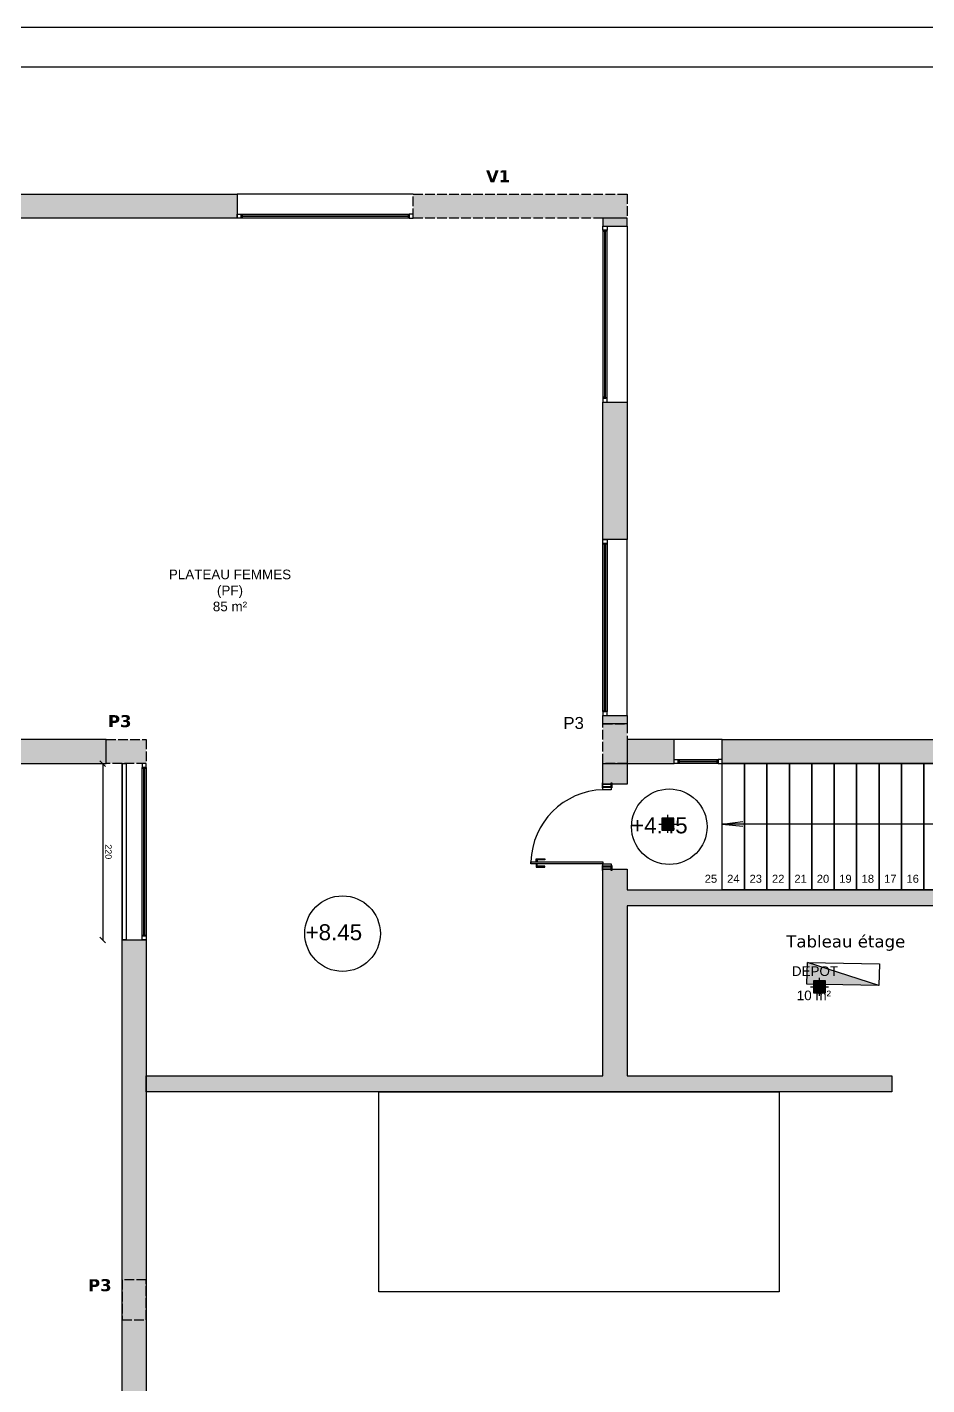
# Model space of a CAD drawing. Header units: millimetres. Extents: x 61345 to 69644, y 9491 to 29385.
# Drawn here: x 64189 to 65313, y 22596 to 24292 of the extents above; entities that cross this region are included whole.
import ezdxf
from ezdxf.enums import TextEntityAlignment as Align

# ---------------------------------------------------------------- set-up
doc = ezdxf.new("R2010")
doc.units = ezdxf.units.MM
doc.linetypes.add('ACAD_ISO02W100', pattern=[15, 12, -3])
doc.layers.add('ATT ELECTRIQUES', color=3, linetype='Continuous')
doc.layers.add('Plan Archi', color=8, linetype='Continuous')
doc.styles.add('ARIAL', font='arial.ttf')
doc.styles.add('CARTOUCHE', font='verdana.ttf')
doc.styles.get("Standard").update_dxf_attribs({"font": 'arial.ttf'})
doc.dimstyles.new('Copie1.50', dxfattribs={"dimtxt": 8, "dimasz": 7, "dimexe": 0.18, "dimexo": 0.0625, "dimgap": 3, "dimtad": 3, "dimdec": 0, "dimzin": 0, "dimdsep": 46, "dimtxsty": 'Standard', "dimblk1": 'OBLIQUE', "dimblk2": 'OBLIQUE', "dimsah": 1, "dimcen": 0.09, "dimse1": 1, "dimse2": 1, "dimclrt": 256, "dimadec": 0, "dimazin": 0, "dimtfac": 1, "dimtdec": 0, "dimtofl": 0, "dimtmove": 0, "dimatfit": 3, "dimfxl": 1, "dimtolj": 1, "dimtzin": 0, "dimarcsym": 0})

# ---------------------------------------------------------------- blocks, each defined once
blk = doc.blocks.new('_OBLIQUE')
at = {"color": 0, "linetype": 'ByBlock'}
blk.add_line((-0.5, -0.5), (0.5, 0.5), dxfattribs=at)
blk = doc.blocks.new('*D147')
at = {"layer": 'Defpoints', "color": 0, "transparency": 16777216}
for p in [(64307.9, 23372.3), (64283.7, 23151.9), (64307.9, 23151.9)]:
    blk.add_point(p, dxfattribs=at)
at = {"layer": 'Plan Archi', "color": 0, "lineweight": -2, "transparency": 16777216}
blk.add_line((64283.7, 23372.3), (64283.7, 23151.9), dxfattribs=at)
at = {"layer": 'Plan Archi', "color": 0, "lineweight": -2, "transparency": 16777216, "xscale": 7, "yscale": 7, "zscale": 7}
for p, rotation in [((64283.7, 23372.3), 90), ((64283.7, 23151.9), 270)]:
    blk.add_blockref('_OBLIQUE', p, dxfattribs=dict(at, rotation=rotation))
at = {"layer": 'Plan Archi', "transparency": 16777216, "insert": (64290.8, 23262.1), "char_height": 8, "attachment_point": 5, "rotation": 270}
blk.add_mtext('\\A1;220', dxfattribs=at)
blk = doc.blocks.new('tableau electrique')
at = {"lineweight": -2}
blk.add_hatch(color=0, dxfattribs=at).paths.add_polyline_path([(1445.12, 476.143), (1445.12, 476.323), (1444.52, 476.143)])
at = {"color": 0, "lineweight": -2}
blk.add_line((1444.52, 476.143), (1445.12, 476.323), dxfattribs=at)
blk.add_lwpolyline([(1444.52, 476.143), (1445.12, 476.143), (1445.12, 476.323), (1444.52, 476.323)], close=True, dxfattribs=at)

msp = doc.modelspace()

# ---------------------------------------------------------------- hatches: boundary and pattern name
at = {"layer": 'Plan Archi'}
h = msp.add_hatch(color=256, dxfattribs=at)
h.dxf.hatch_style = 1
h.paths.add_polyline_path([(64451.5, 24053.6), (63976.8, 24053.6), (63976.8, 24083.6), (64451.5, 24083.6)])
at = {"layer": 'Plan Archi', "linetype": 'ACAD_ISO02W100'}
h = msp.add_hatch(color=256, dxfattribs=at)
h.dxf.hatch_style = 1
h.paths.add_polyline_path([(64671.5, 24083.6), (64938.5, 24083.6), (64938.5, 24053.6), (64671.5, 24053.6)])
at = {"layer": 'Plan Archi'}
h = msp.add_hatch(color=256, dxfattribs=at)
h.dxf.hatch_style = 1
h.paths.add_polyline_path([(64908.5, 24043.6), (64938.5, 24043.6), (64938.5, 24053.6), (64908.5, 24053.6)])
h = msp.add_hatch(color=256, dxfattribs=at)
h.dxf.hatch_style = 1
h.paths.add_polyline_path([(64908.5, 23823.6), (64938.5, 23823.6), (64938.5, 23652.3), (64908.5, 23652.3)])
h = msp.add_hatch(color=256, dxfattribs=at)
h.dxf.hatch_style = 1
h.paths.add_polyline_path([(64908.5, 23432.3), (64938.5, 23432.3), (64938.5, 23422.1), (64908.5, 23422.1)])
at = {"layer": 'Plan Archi', "linetype": 'ACAD_ISO02W100'}
h = msp.add_hatch(color=256, dxfattribs=at)
h.dxf.hatch_style = 1
h.paths.add_polyline_path([(64908.5, 23422.1), (64938.5, 23422.1), (64938.5, 23372.3), (64908.5, 23372.3)])
for points in [[(64908.5, 23422.1), (64938.5, 23422.1), (64938.5, 23372.3), (64908.5, 23372.3)], [(64287.9, 23402.3), (64337.8, 23402.3), (64337.8, 23372.5), (64287.9, 23372.5)], [(64307.9, 22677.4), (64337.9, 22677.4), (64337.9, 22727.4), (64307.9, 22727.4)]]:
    msp.add_hatch(color=256, dxfattribs=at).paths.add_polyline_path(points)
at = {"layer": 'Plan Archi'}
h = msp.add_hatch(color=256, dxfattribs=at)
h.dxf.hatch_style = 1
h.paths.add_polyline_path([(64287.9, 23402.4), (63976.8, 23402.3), (63976.8, 23372.3), (64287.9, 23372.4)])
h = msp.add_hatch(color=256, dxfattribs=at)
h.dxf.hatch_style = 1
h.paths.add_polyline_path([(64997.3, 23372.3), (64997.3, 23402.3), (64938.5, 23402.3), (64938.5, 23372.3)])
h = msp.add_hatch(color=256, dxfattribs=at)
h.dxf.hatch_style = 1
h.paths.add_polyline_path([(65057.3, 23402.3), (65419.2, 23402.3), (65419.2, 23372.3), (65057.3, 23372.3)])
h = msp.add_hatch(color=256, dxfattribs=at)
h.dxf.hatch_style = 1
h.paths.add_polyline_path([(64908.5, 23372.3), (64938.5, 23372.3), (64938.5, 23346.4), (64908.5, 23346.4)])
at = {"layer": 'Plan Archi', "true_color": 0xffffff}
h = msp.add_hatch(color=7, dxfattribs=at)
h.dxf.hatch_style = 1
h.paths.add_polyline_path([(64982.1, 23289.3), (64997.1, 23289.3), (64997.1, 23304.3), (64982.1, 23304.3)])
at = {"layer": 'Plan Archi'}
h = msp.add_hatch(color=256, dxfattribs=at)
h.dxf.hatch_style = 1
edge = h.paths.add_edge_path()
edge.add_arc((64989.6, 23296.8), 2.73, 0, 360, ccw=False)
h = msp.add_hatch(color=256, dxfattribs=at)
h.dxf.hatch_style = 1
h.paths.add_polyline_path([(64938.5, 23194.4), (64938.5, 22982.4), (65269.2, 22982.4), (65269.2, 22962.4), (64338, 22962.4), (64338, 22982.4), (64908.5, 22982.4), (64908.5, 23240.3), (64938.5, 23240.3), (64938.5, 23214.4), (65449.3, 23214.4), (65449.3, 23002.4), (65419.2, 23002.4), (65419.2, 23194.4)])
h = msp.add_hatch(color=256, dxfattribs=at)
h.dxf.hatch_style = 1
h.paths.add_polyline_path([(64307.9, 23151.9), (64337.9, 23151.9), (64338, 22356.2), (64307.9, 22356.2)])
at = {"layer": 'Plan Archi', "true_color": 0xffffff}
h = msp.add_hatch(color=7, dxfattribs=at)
h.dxf.hatch_style = 1
h.paths.add_polyline_path([(65171.4, 23085.9), (65186.4, 23085.9), (65186.4, 23100.9), (65171.4, 23100.9)])
at = {"layer": 'Plan Archi'}
h = msp.add_hatch(color=256, dxfattribs=at)
h.dxf.hatch_style = 1
edge = h.paths.add_edge_path()
edge.add_arc((65178.9, 23093.4), 2.73, 0, 360, ccw=False)

# ---------------------------------------------------------------- linework, layer by layer
msp.add_lwpolyline([(67915.9, 24292.2), (67915.9, 21239.1), (63639.6, 21239.1), (63639.6, 24292.2)], close=True)
msp.add_lwpolyline([(63689.3, 21530.6), (63689.3, 24242.5), (67866.2, 24242.5), (67866.2, 21530.6)])
for p, q in [((64456.5, 24058.7), (64666.5, 24058.7)), ((64666.5, 24053.7), (64456.5, 24053.7)), ((64908.5, 24038.6), (64908.5, 23828.6)), ((64913.5, 23828.6), (64913.5, 24038.6)), ((64908.5, 23823.6), (64938.5, 23823.6)), ((64908.5, 23652.3), (64908.5, 23823.6)), ((64938.5, 23823.6), (64938.5, 23652.3)), ((64938.5, 23652.3), (64908.5, 23652.3)), ((64908.5, 23437.3), (64908.5, 23647.3)), ((64913.5, 23647.3), (64913.5, 23437.3)), ((64908.5, 23432.3), (64938.5, 23432.3)), ((64908.5, 23422.1), (64908.5, 23432.3)), ((64938.5, 23432.3), (64938.5, 23422.1)), ((64938.5, 23422.1), (64908.5, 23422.1)), ((64997.3, 23402.3), (64938.5, 23402.3)), ((64938.5, 23402.3), (64938.5, 23372.3)), ((64997.3, 23372.3), (64997.3, 23402.3)), ((65057.3, 23402.3), (65419.2, 23402.3)), ((65057.3, 23372.3), (65057.3, 23402.3)), ((64307.9, 23151.9), (64307.9, 23372.3)), ((64307.9, 23372.3), (64312.9, 23372.3)), ((64312.9, 23372.3), (64312.9, 23151.9)), ((64908.5, 23372.3), (64938.5, 23372.3)), ((64908.5, 23346.4), (64908.5, 23372.3)), ((64938.5, 23372.3), (64938.5, 23346.4)), ((64938.5, 23372.3), (64997.3, 23372.3)), ((65002.3, 23377.3), (65052.3, 23377.3)), ((65052.3, 23372.3), (65002.3, 23372.3)), ((65419.2, 23372.3), (65057.3, 23372.3)), ((64332.9, 23156.9), (64332.9, 23367.3)), ((64337.9, 23367.3), (64337.9, 23156.9)), ((64908.3, 23348.4), (64907.4, 23348.4)), ((64907.4, 23348.4), (64907.4, 23342.1)), ((64907.4, 23342.1), (64908.3, 23342.1)), ((64908.3, 23342.1), (64908.3, 23348.4)), ((64908.5, 23346.4), (64918.5, 23346.4)), ((64908.5, 23343.2), (64908.5, 23346.4)), ((64938.5, 23346.4), (64908.5, 23346.4)), ((64918.5, 23343.2), (64908.5, 23343.2)), ((64908.5, 23342.7), (64918.5, 23342.7)), ((64908.5, 23339.5), (64908.5, 23342.7)), ((64918.5, 23339.5), (64908.5, 23339.5)), ((64918.5, 23346.4), (64918.5, 23343.2)), ((64918.5, 23342.7), (64918.5, 23339.5)), ((64918.6, 23348.4), (64919.5, 23348.4)), ((64918.6, 23342.1), (64918.6, 23348.4)), ((64919.5, 23342.1), (64918.6, 23342.1)), ((64919.5, 23348.4), (64919.5, 23342.1)), ((64825.2, 23253.5), (64835.9, 23253.5)), ((64825.2, 23249.7), (64825.2, 23253.5)), ((64835.9, 23253.5), (64835.9, 23252.1)), ((64818.5, 23249.5), (64908.5, 23249.5)), ((64818.5, 23246.9), (64818.5, 23249.5)), ((64818.5, 23249.5), (64818.5, 23246.9)), ((64908.5, 23246.9), (64818.5, 23246.9)), ((64825.2, 23246.7), (64825.2, 23242.9)), ((64825.2, 23242.9), (64835.9, 23242.9)), ((64835.9, 23252.1), (64826.3, 23252.1)), ((64826.3, 23252.1), (64826.3, 23249.6)), ((64826.3, 23244.3), (64826.3, 23246.8)), ((64835.9, 23244.3), (64826.3, 23244.3)), ((64835.9, 23242.9), (64835.9, 23244.3)), ((64908.3, 23244.9), (64907.4, 23244.9)), ((64907.4, 23244.9), (64907.4, 23238.6)), ((64907.4, 23238.6), (64908.3, 23238.6)), ((64908.3, 23238.6), (64908.3, 23244.9)), ((64908.5, 23249.5), (64908.5, 23246.9)), ((64908.5, 23247.2), (64918.5, 23247.2)), ((64908.5, 23244), (64908.5, 23247.2)), ((64908.5, 23240.3), (64908.5, 23247.2)), ((64908.5, 23240.5), (64908.5, 23244.7)), ((64918.5, 23244), (64908.5, 23244)), ((64908.5, 23243.5), (64918.5, 23243.5)), ((64918.5, 23240.3), (64908.5, 23240.3)), ((64908.5, 22982.4), (64908.5, 23240.3)), ((64908.5, 23240.3), (64938.5, 23240.3)), ((64918.5, 23247.2), (64918.5, 23244)), ((64918.5, 23243.5), (64918.5, 23240.3)), ((64918.6, 23244.9), (64919.5, 23244.9)), ((64918.6, 23238.6), (64918.6, 23244.9)), ((64919.5, 23238.6), (64918.6, 23238.6)), ((64919.5, 23244.9), (64919.5, 23238.6)), ((64938.5, 23240.3), (64938.5, 23214.4)), ((64938.5, 23214.4), (65449.3, 23214.4)), ((64938.5, 23194.4), (64938.5, 22982.4)), ((65419.2, 23194.4), (64938.5, 23194.4)), ((64312.9, 23151.9), (64307.9, 23151.9)), ((64338, 22962.4), (64338, 22982.4)), ((64338, 22982.4), (64908.5, 22982.4)), ((64938.5, 22982.4), (65269.2, 22982.4)), ((65269.2, 22982.4), (65269.2, 22962.4)), ((65269.2, 22962.4), (64338, 22962.4)), ((64628.6, 22712.4), (64628.6, 22962.4)), ((64628.6, 22962.4), (65128.6, 22962.4)), ((65128.6, 22962.4), (65128.6, 22712.4)), ((65128.6, 22712.4), (64628.6, 22712.4))]:
    msp.add_line(p, q, dxfattribs=at)
at = {"layer": 'Plan Archi', "linetype": 'ACAD_ISO02W100'}
for p, q in [((64908.5, 23422.1), (64938.5, 23422.1)), ((64908.5, 23372.3), (64908.5, 23422.1)), ((64908.5, 23422.1), (64938.5, 23422.1)), ((64908.5, 23372.3), (64908.5, 23422.1)), ((64938.5, 23422.1), (64938.5, 23372.3)), ((64938.5, 23422.1), (64938.5, 23372.3)), ((64938.5, 23372.3), (64908.5, 23372.3)), ((64938.5, 23372.3), (64908.5, 23372.3))]:
    msp.add_line(p, q, dxfattribs=at)
at = {"layer": 'Plan Archi'}
for points in [[(64451.5, 24053.6), (63976.8, 24053.6), (63976.8, 24083.6), (64451.5, 24083.6)], [(64451.5, 24058.7), (64456.5, 24058.7), (64456.5, 24053.7), (64451.5, 24053.7)], [(64456.5, 24057.5), (64458, 24057.5), (64458, 24055), (64456.5, 24055)], [(64665, 24055.7), (64458, 24055.7), (64458, 24056.7), (64665, 24056.7)], [(64666.5, 24057.5), (64665, 24057.5), (64665, 24055), (64666.5, 24055)], [(64671.5, 24058.7), (64666.5, 24058.7), (64666.5, 24053.7), (64671.5, 24053.7)], [(64908.5, 24043.6), (64938.5, 24043.6), (64938.5, 24053.6), (64908.5, 24053.6)], [(64913.5, 24043.6), (64913.5, 24038.6), (64908.5, 24038.6), (64908.5, 24043.6)], [(64912.2, 24038.6), (64912.2, 24037.1), (64909.7, 24037.1), (64909.7, 24038.6)], [(64910.5, 24037.1), (64910.5, 23830.1), (64911.5, 23830.1), (64911.5, 24037.1)], [(64912.2, 23828.6), (64912.2, 23830.1), (64909.7, 23830.1), (64909.7, 23828.6)], [(64913.5, 23823.6), (64913.5, 23828.6), (64908.5, 23828.6), (64908.5, 23823.6)], [(64913.5, 23652.3), (64913.5, 23647.3), (64908.5, 23647.3), (64908.5, 23652.3)], [(64912.2, 23647.3), (64912.2, 23645.8), (64909.7, 23645.8), (64909.7, 23647.3)], [(64910.5, 23438.8), (64910.5, 23645.8), (64911.5, 23645.8), (64911.5, 23438.8)], [(64913.5, 23432.3), (64913.5, 23437.3), (64908.5, 23437.3), (64908.5, 23432.3)], [(64912.2, 23437.3), (64912.2, 23438.8), (64909.7, 23438.8), (64909.7, 23437.3)], [(64287.9, 23402.4), (63976.8, 23402.3), (63976.8, 23372.3), (64287.9, 23372.4)], [(64332.9, 23372.3), (64332.9, 23367.3), (64337.9, 23367.3), (64337.9, 23372.3)], [(64997.3, 23377.3), (65002.3, 23377.3), (65002.3, 23372.3), (64997.3, 23372.3)], [(65002.3, 23376), (65003.8, 23376), (65003.8, 23373.5), (65002.3, 23373.5)], [(65050.8, 23374.3), (65003.8, 23374.3), (65003.8, 23375.3), (65050.8, 23375.3)], [(65052.3, 23376), (65050.8, 23376), (65050.8, 23373.5), (65052.3, 23373.5)], [(65057.3, 23377.3), (65052.3, 23377.3), (65052.3, 23372.3), (65057.3, 23372.3)], [(65057.3, 23214.4), (65057.3, 23372.3), (65085.3, 23372.3), (65085.3, 23214.4)], [(65085.3, 23214.4), (65085.3, 23372.3), (65113.3, 23372.3), (65113.3, 23214.4)], [(65113.3, 23214.4), (65113.3, 23372.3), (65141.3, 23372.3), (65141.3, 23214.4)], [(65141.3, 23214.4), (65141.3, 23372.3), (65169.3, 23372.3), (65169.3, 23214.4)], [(65169.3, 23214.4), (65169.3, 23372.3), (65197.3, 23372.3), (65197.3, 23214.4)], [(65197.3, 23214.4), (65197.3, 23372.3), (65225.3, 23372.3), (65225.3, 23214.4)], [(65225.3, 23214.4), (65225.3, 23372.3), (65253.3, 23372.3), (65253.3, 23214.4)], [(65253.3, 23214.4), (65253.3, 23372.3), (65281.3, 23372.3), (65281.3, 23214.4)], [(65281.3, 23214.4), (65281.3, 23372.3), (65309.3, 23372.3), (65309.3, 23214.4)], [(65309.3, 23214.4), (65309.3, 23372.3), (65337.3, 23372.3), (65337.3, 23214.4)], [(64334.2, 23367.3), (64334.2, 23365.8), (64336.7, 23365.8), (64336.7, 23367.3)], [(64335.9, 23365.8), (64335.9, 23158.4), (64334.9, 23158.4), (64334.9, 23365.8)], [(64307.9, 23151.9), (64337.9, 23151.9), (64338, 22356.2), (64307.9, 22356.2)], [(64332.9, 23151.9), (64332.9, 23156.9), (64337.9, 23156.9), (64337.9, 23151.9)], [(64334.2, 23156.9), (64334.2, 23158.4), (64336.7, 23158.4), (64336.7, 23156.9)]]:
    msp.add_lwpolyline(points, close=True, dxfattribs=at)
for points in [[(64671.5, 24083.7), (64451.5, 24083.7)], [(64938.5, 24043.6), (64938.5, 23823.6)], [(64938.5, 23432.3), (64938.5, 23652.3)], [(65057.3, 23402.3), (64997.3, 23402.3)], [(64307.9, 23372.3), (64307.9, 23151.9)], [(64989.6, 23285.6), (64989.6, 23308.1)], [(64978.3, 23296.8), (65000.8, 23296.8)], [(65057.3, 23296.8), (65083.1, 23299.8)], [(65057.3, 23296.8), (65083.1, 23293.9)], [(65526.8, 23296.8), (65057.4, 23296.8)], [(65178.9, 23082.2), (65178.9, 23104.7)], [(65167.6, 23093.4), (65190.1, 23093.4)]]:
    msp.add_lwpolyline(points, dxfattribs=at)
at = {"layer": 'Plan Archi', "linetype": 'ACAD_ISO02W100'}
for points in [[(64671.5, 24083.6), (64938.5, 24083.6), (64938.5, 24053.6), (64671.5, 24053.6)], [(64287.9, 23402.3), (64337.8, 23402.3), (64337.8, 23372.5), (64287.9, 23372.5)], [(64307.9, 22677.4), (64337.9, 22677.4), (64337.9, 22727.4), (64307.9, 22727.4)]]:
    msp.add_lwpolyline(points, close=True, dxfattribs=at)
at = {"layer": 'Plan Archi', "flags": 128}
for points in [[(64982.1, 23289.3), (64997.1, 23289.3), (64997.1, 23304.3), (64982.1, 23304.3)], [(64983.4, 23290.7), (64995.7, 23290.7), (64995.7, 23303), (64983.4, 23303)], [(65171.4, 23085.9), (65186.4, 23085.9), (65186.4, 23100.9), (65171.4, 23100.9)], [(65172.7, 23087.3), (65185, 23087.3), (65185, 23099.5), (65172.7, 23099.5)]]:
    msp.add_lwpolyline(points, close=True, dxfattribs=at)
at = {"layer": 'Plan Archi'}
for centre, radius in [((64991.3, 23293.4), 47.2), ((64989.6, 23296.8), 2.73), ((64583.2, 23159.9), 47.2), ((65178.9, 23093.4), 2.73)]:
    msp.add_circle(centre, radius, dxfattribs=at)
msp.add_arc((64910.9, 23247.1), 92.5, 91.5142, 178.4784, dxfattribs=at)

# ---------------------------------------------------------------- block references
at = {"layer": 'ATT ELECTRIQUES', "color": 5, "xscale": -150, "yscale": 150, "zscale": 150, "rotation": 358.8300881811402}
msp.add_blockref('tableau electrique', (280427.8, -52735.6), dxfattribs=at)

# ---------------------------------------------------------------- texts
at = {"layer": 'ATT ELECTRIQUES', "insert": (65137.4, 23157.7), "char_height": 15.082, "width": 492.342, "attachment_point": 1, "style": 'CARTOUCHE'}
msp.add_mtext('Tableau étage', dxfattribs=at)
at = {"layer": 'Plan Archi', "linetype": 'ByBlock', "style": 'ARIAL'}
msp.add_text('P3', height=15, dxfattribs=at).set_placement((64859, 23415.5))
at = {"layer": 'Plan Archi', "linetype": 'ByBlock'}
msp.add_text('+4.45', height=20, rotation=360, dxfattribs=at).set_placement((64943.5, 23285.1))
at = {"layer": 'Plan Archi'}
for s, p in [('25', (65043.3, 23228.4)), ('24', (65071.3, 23228.4)), ('23', (65099.3, 23228.4)), ('22', (65127.3, 23228.4)), ('21', (65155.3, 23228.4)), ('20', (65183.3, 23228.4)), ('19', (65211.3, 23228.4)), ('18', (65239.3, 23228.4)), ('17', (65267.3, 23228.4)), ('16', (65295.3, 23228.4))]:
    msp.add_text(s, height=10, dxfattribs=at).set_placement(p, align=Align.MIDDLE_CENTER)
for s, p in [('DEPOT', (65144.4, 23107)), ('10 m²', (65150.5, 23076.7))]:
    msp.add_text(s, height=12, dxfattribs=at).set_placement(p)
at = {"layer": 'Plan Archi', "linetype": 'ACAD_ISO02W100', "char_height": 15, "width": 285.154, "attachment_point": 1, "style": 'ARIAL'}
for s, insert in [('{\\fVerdana|b1|i0|c0|p34;V1}', (64762.4, 24113.5)), ('{\\fVerdana|b1|i0|c0|p34;P3}', (64290.2, 23432.8)), ('{\\fVerdana|b1|i0|c0|p34;P3}', (64265.3, 22728.2))]:
    msp.add_mtext(s, dxfattribs=dict(at, insert=insert))
at = {"layer": 'Plan Archi'}
for s, insert, char_height, width, attachment_point in [('PLATEAU FEMMES\\P(PF)\\P85 m²', (64442.6, 23588.5), 12, 182.534, 5), ('+8.45', (64537, 23171.6), 20, 133.93, 1)]:
    msp.add_mtext(s, dxfattribs=dict(at, insert=insert, char_height=char_height, width=width, attachment_point=attachment_point))

# ---------------------------------------------------------------- dimensions: what is measured, and where the dimension line sits
dim = msp.add_aligned_dim(p1=(64307.9, 23372.3), p2=(64307.9, 23151.9), distance=-24.2, dimstyle='Copie1.50', override={"dimfxl": 0.18, "dimfxlon": 1}, dxfattribs=at)
dim.commit()
dim.dimension.update_dxf_attribs({"geometry": '*D147', "text_midpoint": (64290.8, 23262.1)})

doc.saveas('drawing.dxf')
